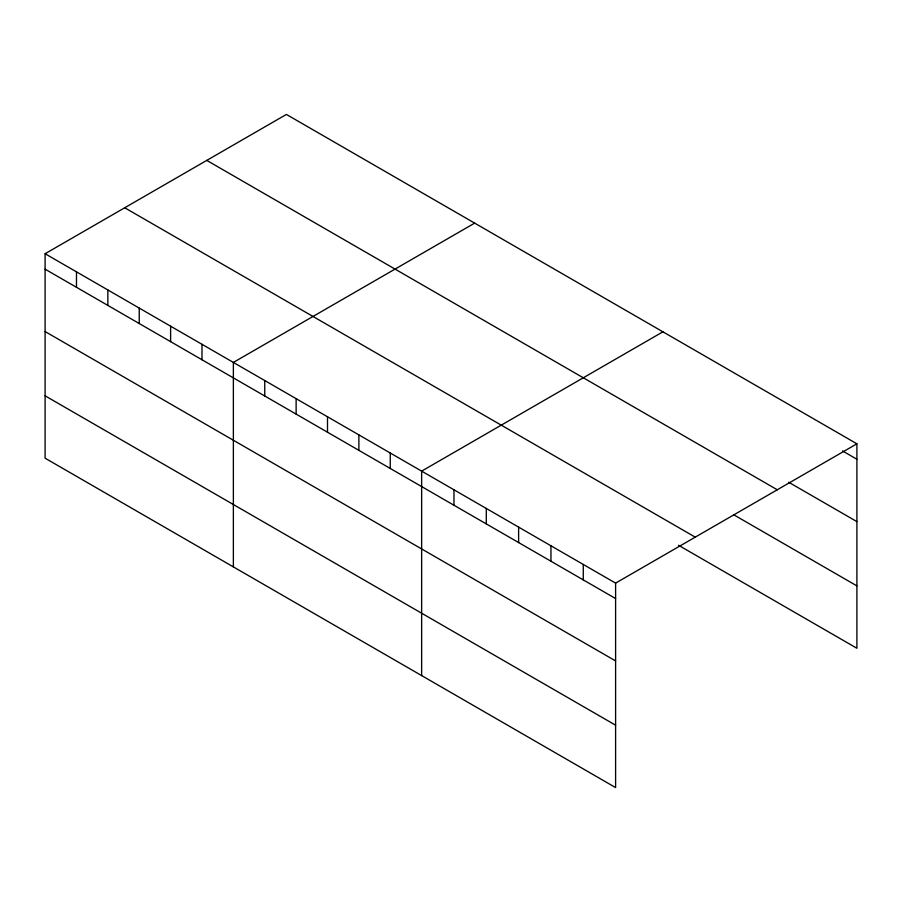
<?xml version="1.0" encoding="UTF-8"?>
<svg xmlns="http://www.w3.org/2000/svg" width="902" height="902" viewBox="0 0 902 902"><rect width="100%" height="100%" fill="white"/><g stroke="black" fill="none" stroke-linecap="round" stroke-linejoin="round"><path stroke-width="1.35" d="M45.1 253.733L615.604 583.12L615.604 787.57L45.1 458.193L45.1 253.733L286.396 114.43L856.9 443.807L856.9 648.267L678.496 545.259M474.666 223.121L233.37 362.435L233.37 566.884M662.925 331.812L421.64 471.126L421.64 675.587M615.604 583.12L856.9 443.807M842.536 450.944L856.9 459.242M788.652 482.22L856.9 521.615M206.772 160.398L777.276 489.775M733.574 514.681L856.9 585.883M124.724 207.764L695.228 537.141M45.1 269.179L615.604 598.556M45.1 331.553L615.604 660.929M45.1 395.82L615.604 725.197M583.278 564.449L583.278 579.885M550.953 545.789L550.953 561.224M518.616 527.118L518.616 542.564M486.291 508.457L486.291 523.893M453.965 489.797L453.965 505.233M390.262 453.007L390.262 468.454M358.883 434.899L358.883 450.335M327.505 416.78L327.505 432.216M296.127 398.661L296.127 414.097M264.748 380.543L264.748 395.989M201.992 344.316L201.992 359.751M170.613 326.197L170.613 341.644M139.235 308.089L139.235 323.525M107.857 289.97L107.857 305.406M76.478 271.852L76.478 287.287"/></g></svg>
